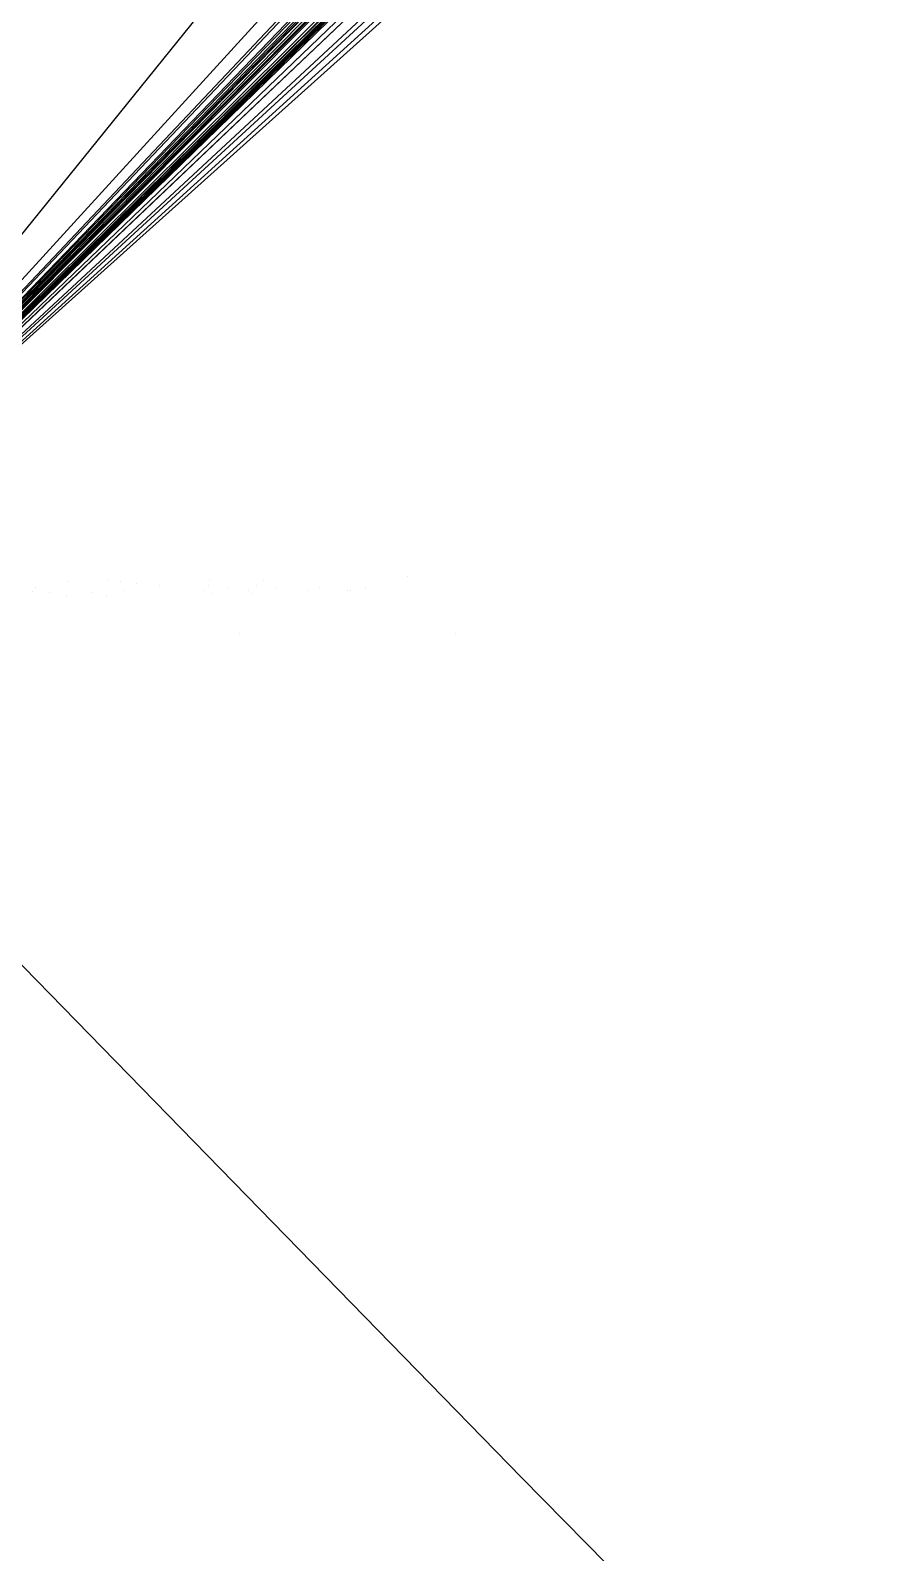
# Model space of a CAD drawing. Header units: metres. Extents: x -664590 to 83515295, y -85936 to 861269.
# Drawn here: x 51.8 to 182.4, y -143.4 to 94.2 of the extents above; entities that cross this region are included whole.
import ezdxf

# ---------------------------------------------------------------- set-up
doc = ezdxf.new("R2010")
doc.units = ezdxf.units.M

msp = doc.modelspace()

# ---------------------------------------------------------------- linework, layer by layer
at = {"layer": 'MCD_Layer_0'}
for p, q in [((91708.547126, 96700.547126), (0, 0)), ((91708.515876, 96700.515876), (0, 0)), ((90083.797119, 95568.67212), (0, 0)), ((90083.765869, 95568.64087), (0, 0)), ((99897.672117, 92765.672117), (0, 0)), ((99897.640867, 92765.640867), (0, 0)), ((73521.297124, 71775.547123), (0, 0)), ((73521.265874, 71775.515873), (0, 0)), ((63718.46105, 65285.46105), (0, 0)), ((63718.445425, 65285.445425), (0, 0)), ((67677.672102, 64321.773552), (0, 0)), ((67677.640852, 64321.757927), (0, 0)), ((38517.211065, 38276.773564), (0, 0)), ((38517.19544, 38276.757939), (0, 0)), ((34932.554798, 34213.398549), (0, 0)), ((34932.539173, 34213.382924), (0, 0)), ((31928.699274, 32152.949274), (0, 0)), ((31928.691462, 32152.941461), (0, 0)), ((31657.902407, 31755.433658), (0, 0)), ((31657.894595, 31755.425845), (0, 0)), ((27753.746155, 25522.714905), (0, 0)), ((27753.738343, 25522.707093), (0, 0)), ((23645.16803, 23199.79303), (0, 0)), ((23645.160218, 23199.785218), (0, 0)), ((23593.121153, 21168.730528), (0, 0)), ((23593.11334, 21168.722716), (0, 0)), ((18380.918028, 20149.011778), (0, 0)), ((18380.910215, 20149.003965), (0, 0)), ((15463.435579, 15608.341829), (0, 0)), ((15463.431672, 15608.337922), (0, 0)), ((14279.279328, 14482.896516), (0, 0)), ((14279.275422, 14482.892609), (0, 0)), ((14020.505888, 13474.724638), (0, 0)), ((14020.501982, 13474.720732), (0, 0)), ((12245.584016, 12494.927766), (0, 0)), ((12245.580109, 12494.923859), (0, 0)), ((6733.014664, 6590.45607), (0, 0)), ((6733.012711, 6590.454117), (0, 0)), ((3002.974128, 3717.062019), (0, 0)), ((3002.973151, 3717.061042), (0, 0)), ((3326.722175, 3015.562019), (0, 0)), ((3326.721198, 3015.561042), (0, 0)), ((2738.622566, 2794.196785), (0, 0)), ((2738.621589, 2794.195808), (0, 0)), ((1711.839603, 1726.948002), (0, 0)), ((1711.839115, 1726.947513), (0, 0)), ((904.797243, 924.137087), (0, 0)), ((904.796999, 924.136843), (0, 0)), ((860.505251, 817.682009), (0, 0)), ((860.505007, 817.681764), (0, 0)), ((52.521402, 7.276372), (52.521404, 7.276372)), ((52.521421, 7.276371), (52.521403, 7.276372)), ((52.521412, 7.276371), (52.521404, 7.276372)), ((52.521412, 7.276372), (52.521405, 7.276372)), ((52.521412, 7.276372), (52.521406, 7.276372)), ((52.521415, 7.276372), (52.521409, 7.276372)), ((52.521412, 7.276371), (52.521409, 7.276371)), ((52.521412, 7.276372), (52.521413, 7.276372)), ((52.521412, 7.276372), (52.521414, 7.276372)), ((57.716407, 8.242094), (57.716418, 8.242095)), ((57.71641, 8.242095), (57.716408, 8.242095)), ((57.716413, 8.242095), (57.71641, 8.242095)), ((57.716413, 8.242095), (57.716411, 8.242095)), ((57.716414, 8.242095), (57.716411, 8.242095)), ((57.716423, 8.242094), (57.716411, 8.242095)), ((57.716413, 8.242094), (57.716427, 8.242095)), ((57.716413, 8.242095), (57.716416, 8.242095)), ((57.716413, 8.242095), (57.716423, 8.242095)), ((57.716415, 8.242095), (57.716418, 8.242095)), ((57.716423, 8.242094), (57.716424, 8.242095)), ((64.006562, 8.414543), (64.006563, 8.414543)), ((64.006577, 8.414542), (64.006562, 8.414543)), ((64.00657, 8.414542), (64.006563, 8.414543)), ((64.00657, 8.414543), (64.006564, 8.414543)), ((64.00657, 8.414543), (64.006565, 8.414543)), ((64.006572, 8.414543), (64.006567, 8.414543)), ((64.00657, 8.414542), (64.006567, 8.414542)), ((64.00657, 8.414543), (64.006571, 8.414543)), ((64.00657, 8.414543), (64.006572, 8.414543)), ((65.82882, 8.242095), (65.828822, 8.242095)), ((65.828837, 8.242094), (65.828821, 8.242095)), ((65.828828, 8.242094), (65.828822, 8.242095)), ((65.828828, 8.242095), (65.828823, 8.242095)), ((65.828828, 8.242095), (65.828823, 8.242095)), ((65.828831, 8.242095), (65.828826, 8.242095)), ((65.828828, 8.242094), (65.828826, 8.242094)), ((65.828828, 8.242095), (65.82883, 8.242095)), ((65.828828, 8.242095), (65.828831, 8.242095)), ((68.358946, 7.849649), (68.358948, 7.849649)), ((68.358962, 7.849649), (68.358947, 7.849649)), ((68.358954, 7.849649), (68.358948, 7.849649)), ((68.358954, 7.849649), (68.358949, 7.849649)), ((68.358954, 7.849649), (68.358949, 7.849649)), ((68.358954, 7.849649), (68.358952, 7.849648)), ((68.358957, 7.849649), (68.358952, 7.849649)), ((68.358954, 7.849649), (68.358955, 7.849649)), ((68.358954, 7.849649), (68.358956, 7.849649)), ((71.995651, 7.556184), (71.995662, 7.556184)), ((71.995657, 7.556184), (71.995652, 7.556185)), ((71.995657, 7.556184), (71.995652, 7.556184)), ((71.995652, 7.556184), (71.995655, 7.556184)), ((71.995653, 7.556184), (71.995658, 7.556185)), ((71.995653, 7.556184), (71.995657, 7.556184)), ((71.995653, 7.556184), (71.99566, 7.556184)), ((71.995653, 7.556184), (71.995657, 7.556184)), ((71.995654, 7.556184), (71.995662, 7.556184)), ((71.995657, 7.556184), (71.995658, 7.556185)), ((71.995657, 7.556184), (71.995658, 7.556185)), ((71.995662, 7.556184), (71.995657, 7.556184)), ((71.995662, 7.556184), (71.995657, 7.556184)), ((79.505393, 7.556184), (79.505387, 7.556185)), ((79.505387, 7.556185), (79.505405, 7.556185)), ((79.505388, 7.556185), (79.505402, 7.556185)), ((79.505391, 7.556185), (79.505408, 7.556185)), ((79.505391, 7.556185), (79.505402, 7.556185)), ((79.505391, 7.556184), (79.505402, 7.556185)), ((79.505391, 7.556184), (79.505408, 7.556185)), ((79.505408, 7.556184), (79.505393, 7.556185)), ((79.505393, 7.556184), (79.505398, 7.556184)), ((79.505397, 7.556184), (79.505402, 7.556185)), ((79.659847, 8.392856), (79.659832, 8.392855)), ((79.659839, 8.392856), (79.659836, 8.392856)), ((79.659847, 8.392856), (79.659837, 8.392855)), ((79.659839, 8.392856), (79.659837, 8.392855)), ((79.659847, 8.392856), (79.659839, 8.392856)), ((79.659847, 8.392855), (79.659839, 8.392855)), ((87.015132, 7.556185), (87.015134, 7.556185)), ((87.01515, 7.556184), (87.015133, 7.556185)), ((87.015141, 7.556184), (87.015134, 7.556185)), ((87.015141, 7.556185), (87.015135, 7.556185)), ((87.015141, 7.556185), (87.015136, 7.556185)), ((87.015144, 7.556185), (87.015139, 7.556185)), ((87.015141, 7.556184), (87.015139, 7.556184)), ((87.015141, 7.556185), (87.015143, 7.556185)), ((87.015141, 7.556185), (87.015143, 7.556185)), ((88.103113, 8.392856), (88.103115, 8.392856)), ((88.10313, 8.392855), (88.103114, 8.392856)), ((88.103121, 8.392855), (88.103115, 8.392856)), ((88.103121, 8.392856), (88.103116, 8.392856)), ((88.103121, 8.392856), (88.103117, 8.392856)), ((88.103124, 8.392856), (88.103119, 8.392856)), ((88.103121, 8.392855), (88.103119, 8.392855)), ((88.103121, 8.392856), (88.103123, 8.392856)), ((88.103121, 8.392856), (88.103124, 8.392856)), ((96.972254, 7.210299), (96.972247, 7.210299)), ((96.972254, 7.210298), (96.972247, 7.210298)), ((96.972258, 7.210299), (96.972248, 7.210299)), ((96.972258, 7.210298), (96.97225, 7.210299)), ((96.972254, 7.210298), (96.972267, 7.210299)), ((96.972258, 7.210298), (96.972267, 7.210299)), ((96.972258, 7.210299), (96.97226, 7.210299)), ((96.972258, 7.210298), (96.972267, 7.210298)), ((96.972262, 7.210298), (96.972268, 7.210299)), ((104.120248, 7.210299), (104.12025, 7.210299)), ((104.120264, 7.210298), (104.120249, 7.210299)), ((104.120256, 7.210298), (104.12025, 7.210299)), ((104.120256, 7.210299), (104.120251, 7.210299)), ((104.120256, 7.210299), (104.120252, 7.210299)), ((104.120259, 7.210299), (104.120254, 7.210299)), ((104.120256, 7.210298), (104.120254, 7.210298)), ((104.120256, 7.210299), (104.120258, 7.210299)), ((104.120256, 7.210299), (104.120259, 7.210299)), ((110.616153, 8.916171), (110.616155, 8.916171)), ((110.616169, 8.91617), (110.616154, 8.916171)), ((110.616161, 8.91617), (110.616155, 8.916171)), ((110.616161, 8.916171), (110.616156, 8.916171)), ((110.616161, 8.916171), (110.616156, 8.916171)), ((110.616164, 8.916171), (110.616159, 8.916171)), ((110.616161, 8.91617), (110.616159, 8.91617)), ((110.616161, 8.916171), (110.616162, 8.916171)), ((110.616161, 8.916171), (110.616163, 8.916171)), ((52.128467, 6.592906), (52.128469, 6.592906)), ((52.128487, 6.592905), (52.128468, 6.592906)), ((52.128477, 6.592905), (52.128469, 6.592906)), ((52.128477, 6.592906), (52.12847, 6.592906)), ((52.128477, 6.592906), (52.128471, 6.592906)), ((52.12848, 6.592906), (52.128474, 6.592906)), ((52.128477, 6.592905), (52.128474, 6.592905)), ((52.128477, 6.592906), (52.128479, 6.592906)), ((52.128477, 6.592906), (52.12848, 6.592906)), ((54.831105, 6.486479), (54.831111, 6.486479)), ((54.831111, 6.486479), (54.831106, 6.486479)), ((54.831106, 6.486479), (54.831111, 6.486479)), ((54.831108, 6.486479), (54.831111, 6.486479)), ((54.831111, 6.486479), (54.831109, 6.486479)), ((54.831112, 6.486479), (54.831111, 6.486479)), ((54.831115, 6.486479), (54.831111, 6.486479)), ((54.831111, 6.486478), (54.831116, 6.486479)), ((54.831111, 6.486479), (54.831115, 6.486478)), ((54.831117, 6.486479), (54.831111, 6.486479)), ((54.831111, 6.486478), (54.831116, 6.486479)), ((54.831114, 6.486479), (54.831116, 6.486479)), ((57.380824, 5.845112), (57.380804, 5.845112)), ((57.380824, 5.845111), (57.380807, 5.845112)), ((57.380824, 5.845112), (57.380807, 5.845112)), ((57.380824, 5.845111), (57.380814, 5.845112)), ((57.380816, 5.845112), (57.380819, 5.845112)), ((57.38082, 5.845112), (57.380816, 5.845111)), ((57.380829, 5.845111), (57.380816, 5.845111)), ((57.380824, 5.845111), (57.380819, 5.845112)), ((61.403618, 6.486479), (61.40362, 6.486479)), ((61.403636, 6.486478), (61.403619, 6.486479)), ((61.403627, 6.486478), (61.40362, 6.486479)), ((61.403627, 6.486479), (61.403621, 6.486479)), ((61.403627, 6.486479), (61.403622, 6.486479)), ((61.40363, 6.486479), (61.403625, 6.486479)), ((61.403627, 6.486478), (61.403625, 6.486478)), ((61.403627, 6.486479), (61.403629, 6.486479)), ((61.403627, 6.486479), (61.40363, 6.486479)), ((63.588761, 5.845112), (63.588763, 5.845112)), ((63.58878, 5.845111), (63.588762, 5.845112)), ((63.588771, 5.845111), (63.588763, 5.845112)), ((63.588771, 5.845112), (63.588764, 5.845112)), ((63.588771, 5.845112), (63.588765, 5.845112)), ((63.588774, 5.845112), (63.588768, 5.845112)), ((63.588771, 5.845111), (63.588768, 5.845111)), ((63.588771, 5.845112), (63.588772, 5.845112)), ((63.588771, 5.845112), (63.588773, 5.845112)), ((66.436986, 6.819552), (66.436981, 6.819552)), ((66.436994, 6.819552), (66.436981, 6.819551)), ((66.436981, 6.819552), (66.436983, 6.819552)), ((66.436986, 6.819552), (66.436982, 6.819552)), ((66.436982, 6.819552), (66.436986, 6.819552)), ((66.436982, 6.819552), (66.436986, 6.819552)), ((66.436989, 6.819552), (66.436986, 6.819552)), ((78.890945, 6.810071), (78.890944, 6.810072)), ((80.032011, 6.347617), (80.032007, 6.347618)), ((80.032011, 6.347617), (80.032019, 6.347618)), ((80.032011, 6.347617), (80.032016, 6.347618)), ((80.032011, 6.347618), (80.032016, 6.347618)), ((80.032011, 6.347617), (80.032016, 6.347618)), ((80.032026, 6.347617), (80.032015, 6.347618)), ((80.03203, 6.347618), (80.032015, 6.347618)), ((82.77538, 7.072896), (82.77537, 7.072896)), ((82.775371, 7.072896), (82.775378, 7.072895)), ((82.77538, 7.072896), (82.775377, 7.072896)), ((82.77538, 7.072895), (82.775378, 7.072896)), ((82.775386, 7.072896), (82.77538, 7.072896)), ((85.858499, 6.810072), (85.858501, 6.810072)), ((85.858517, 6.810072), (85.8585, 6.810072)), ((85.858508, 6.810072), (85.858501, 6.810072)), ((85.858508, 6.810072), (85.858502, 6.810072)), ((85.858508, 6.810072), (85.858503, 6.810072)), ((85.858508, 6.810072), (85.858506, 6.810071)), ((85.858511, 6.810072), (85.858506, 6.810072)), ((85.858508, 6.810072), (85.858509, 6.810072)), ((85.858508, 6.810072), (85.85851, 6.810072)), ((86.221797, 6.347618), (86.221799, 6.347618)), ((86.221816, 6.347617), (86.221798, 6.347618)), ((86.221806, 6.347617), (86.221799, 6.347618)), ((86.221806, 6.347618), (86.2218, 6.347618)), ((86.221806, 6.347618), (86.221801, 6.347618)), ((86.22181, 6.347618), (86.221804, 6.347618)), ((86.221806, 6.347617), (86.221804, 6.347617)), ((86.221806, 6.347618), (86.221808, 6.347618)), ((86.221806, 6.347618), (86.221809, 6.347618)), ((89.95885, 7.072896), (89.958852, 7.072896)), ((89.958869, 7.072895), (89.958851, 7.072896)), ((89.958859, 7.072895), (89.958852, 7.072896)), ((89.958859, 7.072896), (89.958853, 7.072896)), ((89.958859, 7.072896), (89.958854, 7.072896)), ((89.958863, 7.072896), (89.958857, 7.072896)), ((89.958859, 7.072895), (89.958857, 7.072895)), ((89.958859, 7.072896), (89.958861, 7.072896)), ((89.958859, 7.072896), (89.958862, 7.072896)), ((95.102281, 6.815114), (95.102274, 6.815114)), ((95.102284, 6.815114), (95.102274, 6.815114)), ((95.102281, 6.815113), (95.102274, 6.815113)), ((95.102284, 6.815113), (95.102276, 6.815114)), ((95.102281, 6.815113), (95.102294, 6.815114)), ((95.102284, 6.815113), (95.102293, 6.815114)), ((95.102284, 6.815114), (95.102286, 6.815114)), ((95.102284, 6.815113), (95.102293, 6.815113)), ((95.102288, 6.815113), (95.102294, 6.815114)), ((101.233611, 6.819552), (101.233613, 6.819552)), ((101.233627, 6.819552), (101.233612, 6.819552)), ((101.233619, 6.819552), (101.233613, 6.819552)), ((101.233619, 6.819552), (101.233614, 6.819552)), ((101.233619, 6.819552), (101.233614, 6.819552)), ((101.233619, 6.819552), (101.233617, 6.819551)), ((101.233622, 6.819552), (101.233617, 6.819552)), ((101.233619, 6.819552), (101.23362, 6.819552)), ((101.233619, 6.819552), (101.233621, 6.819552)), ((101.692005, 6.815114), (101.692007, 6.815114)), ((101.692021, 6.815113), (101.692006, 6.815114)), ((101.692013, 6.815113), (101.692007, 6.815114)), ((101.692013, 6.815114), (101.692008, 6.815114)), ((101.692013, 6.815114), (101.692009, 6.815114)), ((101.692016, 6.815114), (101.692011, 6.815114)), ((101.692013, 6.815113), (101.692011, 6.815113)), ((101.692013, 6.815114), (101.692015, 6.815114)), ((101.692013, 6.815114), (101.692016, 6.815114)), ((84.39698, 0.000001), (84.396985, 0.000001)), ((84.397072, 0), (84.396987, 0.000001)), ((84.397032, 0), (84.397014, 0.000001)), ((84.397105, 0.000001), (84.397014, 0.000001)), ((84.397072, 0), (84.397018, 0.000001)), ((84.397072, 0.000001), (84.397028, 0.000001)), ((84.39703, 0.000001), (84.397048, 0)), ((84.397055, 0), (84.397048, 0.000001)), ((84.397105, 0.000001), (84.397117, 0.000001)), ((84.397112, 0.000001), (84.397111, 0.000001)), ((84.397216, 0), (84.397111, 0.000001)), ((84.397161, 0), (84.397117, 0.000001)), ((84.397161, 0.000001), (84.397124, 0.000001)), ((84.397161, 0.000001), (84.397128, 0.000001)), ((84.39718, 0.000001), (84.397146, 0.000001)), ((84.397161, 0), (84.397146, 0)), ((84.397161, 0.000001), (84.397171, 0.000001)), ((84.397161, 0.000001), (84.397177, 0.000001)), ((84.397957, 0.000001), (84.397962, 0.000001)), ((84.398048, 0), (84.397964, 0.000001)), ((84.398009, 0), (84.397991, 0.000001)), ((84.398082, 0.000001), (84.397991, 0.000001)), ((84.398048, 0), (84.397994, 0.000001)), ((84.398048, 0.000001), (84.398005, 0.000001)), ((84.398007, 0.000001), (84.398024, 0)), ((84.398032, 0), (84.398024, 0.000001)), ((84.398082, 0.000001), (84.398094, 0.000001)), ((84.398089, 0.000001), (84.398087, 0.000001)), ((84.398193, 0), (84.398087, 0.000001)), ((84.398138, 0), (84.398094, 0.000001)), ((84.398138, 0.000001), (84.398101, 0.000001)), ((84.398138, 0.000001), (84.398105, 0.000001)), ((84.398156, 0.000001), (84.398123, 0.000001)), ((84.398138, 0), (84.398123, 0)), ((84.398138, 0.000001), (84.398148, 0.000001)), ((84.398138, 0.000001), (84.398153, 0.000001)), ((118.126977, 0.000001), (118.126976, 0)), ((118.126977, 0.000001), (118.126976, 0.000001)), ((118.126979, 0), (118.126978, 0.000001))]:
    msp.add_line(p, q, dxfattribs=at)
msp.add_arc((31177.558658, 30287.853589), 43467.162766, 224.170708, 46.082267, dxfattribs=at)
at = {"layer": 'MCD_Layer_2'}
for p in [(96333.422128, 94653.547128), (96333.390878, 94653.515878), (59661.398561, 61748.523561), (59661.382936, 61748.507936), (24813.543026, 24508.386776), (24813.535213, 24508.378963)]:
    msp.add_line(p, (0, 0), dxfattribs=at)
at = {"layer": 'MCD_Layer_2147680256'}
for p in [(64187.71875, 66029.140831), (63026.71875, 61336.601713), (58898.46875, 60583.664191), (39271.25, 38820.289211), (34977.75, 36351.195464), (11138.96875, 10888.478555), (10417, 10247.43949)]:
    msp.add_line(p, (0, 0), dxfattribs=at)

doc.saveas('drawing.dxf')
